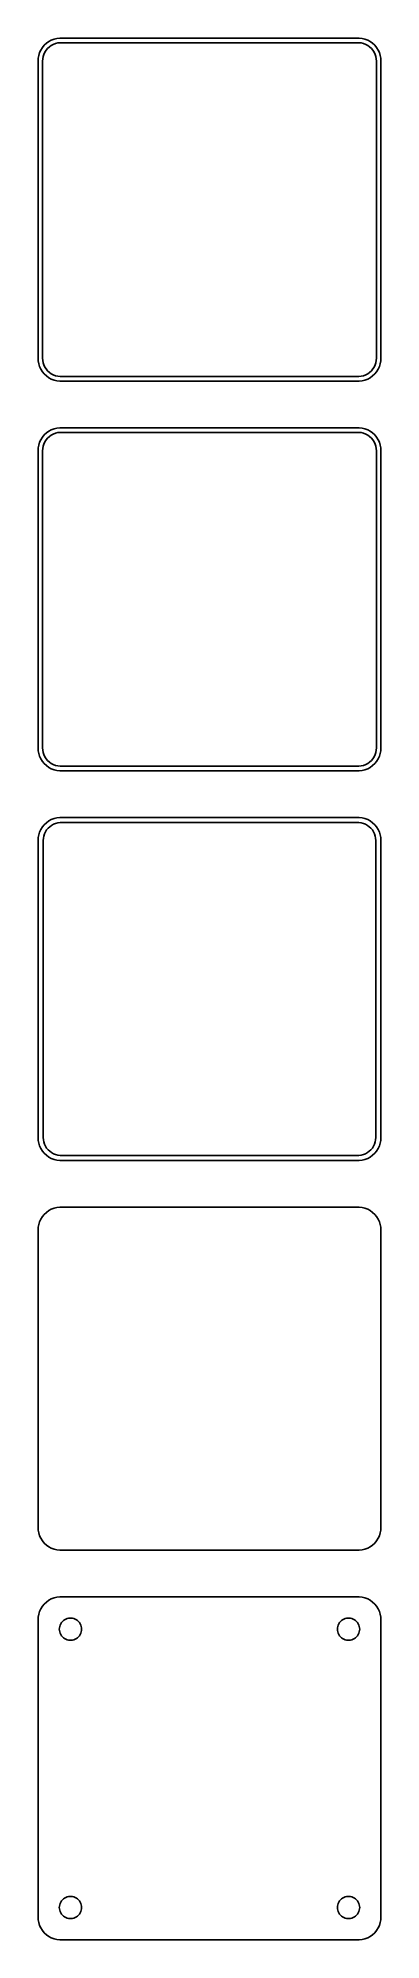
# Model space of a CAD drawing. Header units: metres. Extents: x -37 to 37, y 299 to 709.
import ezdxf

# ---------------------------------------------------------------- set-up
doc = ezdxf.new("R2010")
doc.units = ezdxf.units.M

msp = doc.modelspace()

# ---------------------------------------------------------------- linework, layer by layer
for p, q in [((-36.8429, 705.243), (-36.9606, 704.627)), ((-36.6489, 705.841), (-36.8429, 705.243)), ((-36.3815, 706.409), (-36.6489, 705.841)), ((-36.0451, 706.939), (-36.3815, 706.409)), ((-35.6448, 707.423), (-36.0451, 706.939)), ((-35.8743, 704.995), (-35.7191, 705.472)), ((-35.7191, 705.472), (-35.5052, 705.927)), ((-35.1871, 707.853), (-35.6448, 707.423)), ((-35.5052, 705.927), (-35.2361, 706.351)), ((-35.2361, 706.351), (-34.9159, 706.738)), ((-34.6791, 708.222), (-35.1871, 707.853)), ((-34.9159, 706.738), (-34.5497, 707.082)), ((-34.1289, 708.524), (-34.6791, 708.222)), ((-34.5497, 707.082), (-34.1433, 707.377)), ((-34.1433, 707.377), (-33.7031, 707.619)), ((-33.5451, 708.755), (-34.1289, 708.524)), ((-33.7031, 707.619), (-33.2361, 707.804)), ((-32.9369, 708.911), (-33.5451, 708.755)), ((-33.2361, 707.804), (-32.7495, 707.929)), ((-32.3139, 708.99), (-32.9369, 708.911)), ((-32.7495, 707.929), (-32.2512, 707.992)), ((32.3139, 708.99), (-32.3139, 708.99)), ((-32.2512, 707.992), (32.2512, 707.992)), ((32.2512, 707.992), (32.7495, 707.929)), ((32.9369, 708.911), (32.3139, 708.99)), ((32.7495, 707.929), (33.2361, 707.804)), ((33.5451, 708.755), (32.9369, 708.911)), ((33.2361, 707.804), (33.7031, 707.619)), ((34.1289, 708.524), (33.5451, 708.755)), ((33.7031, 707.619), (34.1433, 707.377)), ((34.6791, 708.222), (34.1289, 708.524)), ((34.1433, 707.377), (34.5497, 707.082)), ((34.5497, 707.082), (34.9159, 706.738)), ((35.1871, 707.853), (34.6791, 708.222)), ((34.9159, 706.738), (35.2361, 706.351)), ((35.6448, 707.423), (35.1871, 707.853)), ((35.2361, 706.351), (35.5052, 705.927)), ((35.5052, 705.927), (35.7191, 705.472)), ((36.0451, 706.939), (35.6448, 707.423)), ((35.7191, 705.472), (35.8743, 704.995)), ((36.3815, 706.409), (36.0451, 706.939)), ((36.6489, 705.841), (36.3815, 706.409)), ((36.8429, 705.243), (36.6489, 705.841)), ((36.9606, 704.627), (36.8429, 705.243)), ((-36.9606, 704.627), (-37, 704)), ((-37, 704), (-37, 640)), ((-36, 704), (-35.9685, 704.501)), ((-36, 640), (-36, 704)), ((-35.9685, 704.501), (-35.8743, 704.995)), ((35.8743, 704.995), (35.9685, 704.501)), ((35.9685, 704.501), (36, 704)), ((36, 704), (36, 640)), ((37, 704), (36.9606, 704.627)), ((37, 640), (37, 704)), ((-37, 640), (-36.9606, 639.373)), ((-35.9685, 639.499), (-36, 640)), ((36, 640), (35.9685, 639.499)), ((36.9606, 639.373), (37, 640)), ((-36.9606, 639.373), (-36.8429, 638.757)), ((-36.8429, 638.757), (-36.6489, 638.159)), ((-36.6489, 638.159), (-36.3815, 637.591)), ((-36.3815, 637.591), (-36.0451, 637.061)), ((-36.0451, 637.061), (-35.6448, 636.577)), ((-35.8743, 639.005), (-35.9685, 639.499)), ((-35.7191, 638.528), (-35.8743, 639.005)), ((-35.5052, 638.073), (-35.7191, 638.528)), ((-35.6448, 636.577), (-35.1871, 636.147)), ((-35.2361, 637.649), (-35.5052, 638.073)), ((-34.9159, 637.262), (-35.2361, 637.649)), ((-35.1871, 636.147), (-34.6791, 635.778)), ((-34.5497, 636.918), (-34.9159, 637.262)), ((-34.6791, 635.778), (-34.1289, 635.476)), ((-34.1433, 636.623), (-34.5497, 636.918)), ((-33.7031, 636.381), (-34.1433, 636.623)), ((-34.1289, 635.476), (-33.5451, 635.245)), ((-33.2361, 636.196), (-33.7031, 636.381)), ((-32.7495, 636.071), (-33.2361, 636.196)), ((-32.2512, 636.008), (-32.7495, 636.071)), ((32.2512, 636.008), (-32.2512, 636.008)), ((32.7495, 636.071), (32.2512, 636.008)), ((33.2361, 636.196), (32.7495, 636.071)), ((33.7031, 636.381), (33.2361, 636.196)), ((33.5451, 635.245), (34.1289, 635.476)), ((34.1433, 636.623), (33.7031, 636.381)), ((34.1289, 635.476), (34.6791, 635.778)), ((34.5497, 636.918), (34.1433, 636.623)), ((34.9159, 637.262), (34.5497, 636.918)), ((34.6791, 635.778), (35.1871, 636.147)), ((35.2361, 637.649), (34.9159, 637.262)), ((35.1871, 636.147), (35.6448, 636.577)), ((35.5052, 638.073), (35.2361, 637.649)), ((35.7191, 638.528), (35.5052, 638.073)), ((35.6448, 636.577), (36.0451, 637.061)), ((35.8743, 639.005), (35.7191, 638.528)), ((35.9685, 639.499), (35.8743, 639.005)), ((36.0451, 637.061), (36.3815, 637.591)), ((36.3815, 637.591), (36.6489, 638.159)), ((36.6489, 638.159), (36.8429, 638.757)), ((36.8429, 638.757), (36.9606, 639.373)), ((-33.5451, 635.245), (-32.9369, 635.089)), ((-32.9369, 635.089), (-32.3139, 635.01)), ((-32.3139, 635.01), (32.3139, 635.01)), ((32.3139, 635.01), (32.9369, 635.089)), ((32.9369, 635.089), (33.5451, 635.245)), ((-35.6448, 623.423), (-36.0451, 622.939)), ((-35.1871, 623.853), (-35.6448, 623.423)), ((-34.6791, 624.222), (-35.1871, 623.853)), ((-34.1289, 624.524), (-34.6791, 624.222)), ((-34.5497, 623.082), (-34.1433, 623.377)), ((-34.1433, 623.377), (-33.7031, 623.619)), ((-33.5451, 624.755), (-34.1289, 624.524)), ((-33.7031, 623.619), (-33.2361, 623.804)), ((-32.9369, 624.911), (-33.5451, 624.755)), ((-33.2361, 623.804), (-32.7495, 623.929)), ((-32.3139, 624.99), (-32.9369, 624.911)), ((-32.7495, 623.929), (-32.2512, 623.992)), ((32.3139, 624.99), (-32.3139, 624.99)), ((-32.2512, 623.992), (32.2512, 623.992)), ((32.2512, 623.992), (32.7495, 623.929)), ((32.9369, 624.911), (32.3139, 624.99)), ((32.7495, 623.929), (33.2361, 623.804)), ((33.5451, 624.755), (32.9369, 624.911)), ((33.2361, 623.804), (33.7031, 623.619)), ((34.1289, 624.524), (33.5451, 624.755)), ((33.7031, 623.619), (34.1433, 623.377)), ((34.6791, 624.222), (34.1289, 624.524)), ((34.1433, 623.377), (34.5497, 623.082)), ((35.1871, 623.853), (34.6791, 624.222)), ((35.6448, 623.423), (35.1871, 623.853)), ((36.0451, 622.939), (35.6448, 623.423)), ((-36.9606, 620.627), (-37, 620)), ((-37, 620), (-37, 556)), ((-36.8429, 621.243), (-36.9606, 620.627)), ((-36.6489, 621.841), (-36.8429, 621.243)), ((-36.3815, 622.409), (-36.6489, 621.841)), ((-36.0451, 622.939), (-36.3815, 622.409)), ((-36, 620), (-35.9685, 620.501)), ((-36, 556), (-36, 620)), ((-35.9685, 620.501), (-35.8743, 620.995)), ((-35.8743, 620.995), (-35.7191, 621.472)), ((-35.7191, 621.472), (-35.5052, 621.927)), ((-35.5052, 621.927), (-35.2361, 622.351)), ((-35.2361, 622.351), (-34.9159, 622.738)), ((-34.9159, 622.738), (-34.5497, 623.082)), ((34.5497, 623.082), (34.9159, 622.738)), ((34.9159, 622.738), (35.2361, 622.351)), ((35.2361, 622.351), (35.5052, 621.927)), ((35.5052, 621.927), (35.7191, 621.472)), ((35.7191, 621.472), (35.8743, 620.995)), ((35.8743, 620.995), (35.9685, 620.501)), ((35.9685, 620.501), (36, 620)), ((36, 620), (36, 556)), ((36.3815, 622.409), (36.0451, 622.939)), ((36.6489, 621.841), (36.3815, 622.409)), ((36.8429, 621.243), (36.6489, 621.841)), ((36.9606, 620.627), (36.8429, 621.243)), ((37, 620), (36.9606, 620.627)), ((37, 556), (37, 620)), ((-37, 556), (-36.9606, 555.373)), ((-36.9606, 555.373), (-36.8429, 554.757)), ((-36.8429, 554.757), (-36.6489, 554.159)), ((-36.6489, 554.159), (-36.3815, 553.591)), ((-36.3815, 553.591), (-36.0451, 553.061)), ((-35.9685, 555.499), (-36, 556)), ((-35.8743, 555.005), (-35.9685, 555.499)), ((-35.7191, 554.528), (-35.8743, 555.005)), ((-35.5052, 554.073), (-35.7191, 554.528)), ((-35.2361, 553.649), (-35.5052, 554.073)), ((-34.9159, 553.262), (-35.2361, 553.649)), ((35.2361, 553.649), (34.9159, 553.262)), ((35.5052, 554.073), (35.2361, 553.649)), ((35.7191, 554.528), (35.5052, 554.073)), ((35.8743, 555.005), (35.7191, 554.528)), ((35.9685, 555.499), (35.8743, 555.005)), ((36, 556), (35.9685, 555.499)), ((36.0451, 553.061), (36.3815, 553.591)), ((36.3815, 553.591), (36.6489, 554.159)), ((36.6489, 554.159), (36.8429, 554.757)), ((36.8429, 554.757), (36.9606, 555.373)), ((36.9606, 555.373), (37, 556)), ((-36.0451, 553.061), (-35.6448, 552.577)), ((-35.6448, 552.577), (-35.1871, 552.147)), ((-35.1871, 552.147), (-34.6791, 551.778)), ((-34.5497, 552.918), (-34.9159, 553.262)), ((-34.6791, 551.778), (-34.1289, 551.476)), ((-34.1433, 552.623), (-34.5497, 552.918)), ((-33.7031, 552.381), (-34.1433, 552.623)), ((-34.1289, 551.476), (-33.5451, 551.245)), ((-33.2361, 552.196), (-33.7031, 552.381)), ((-33.5451, 551.245), (-32.9369, 551.089)), ((-32.7495, 552.071), (-33.2361, 552.196)), ((-32.9369, 551.089), (-32.3139, 551.01)), ((-32.2512, 552.008), (-32.7495, 552.071)), ((-32.3139, 551.01), (32.3139, 551.01)), ((32.2512, 552.008), (-32.2512, 552.008)), ((32.7495, 552.071), (32.2512, 552.008)), ((32.3139, 551.01), (32.9369, 551.089)), ((33.2361, 552.196), (32.7495, 552.071)), ((32.9369, 551.089), (33.5451, 551.245)), ((33.7031, 552.381), (33.2361, 552.196)), ((33.5451, 551.245), (34.1289, 551.476)), ((34.1433, 552.623), (33.7031, 552.381)), ((34.1289, 551.476), (34.6791, 551.778)), ((34.5497, 552.918), (34.1433, 552.623)), ((34.9159, 553.262), (34.5497, 552.918)), ((34.6791, 551.778), (35.1871, 552.147)), ((35.1871, 552.147), (35.6448, 552.577)), ((35.6448, 552.577), (36.0451, 553.061)), ((-36.8429, 537.243), (-36.9606, 536.627)), ((-36.6489, 537.841), (-36.8429, 537.243)), ((-36.3815, 538.409), (-36.6489, 537.841)), ((-36.0451, 538.939), (-36.3815, 538.409)), ((-35.6448, 539.423), (-36.0451, 538.939)), ((-35.751, 536.963), (-35.6007, 537.426)), ((-35.1871, 539.853), (-35.6448, 539.423)), ((-35.6007, 537.426), (-35.3936, 537.866)), ((-35.3936, 537.866), (-35.133, 538.276)), ((-34.6791, 540.222), (-35.1871, 539.853)), ((-35.133, 538.276), (-34.823, 538.651)), ((-34.823, 538.651), (-34.4685, 538.984)), ((-34.1289, 540.524), (-34.6791, 540.222)), ((-34.4685, 538.984), (-34.0751, 539.27)), ((-33.5451, 540.755), (-34.1289, 540.524)), ((-34.0751, 539.27), (-33.6489, 539.504)), ((-33.6489, 539.504), (-33.1967, 539.683)), ((-32.9369, 540.911), (-33.5451, 540.755)), ((-33.1967, 539.683), (-32.7256, 539.804)), ((-32.3139, 540.99), (-32.9369, 540.911)), ((-32.7256, 539.804), (-32.2432, 539.865)), ((32.3139, 540.99), (-32.3139, 540.99)), ((-32.2432, 539.865), (32.2432, 539.865)), ((32.2432, 539.865), (32.7256, 539.804)), ((32.9369, 540.911), (32.3139, 540.99)), ((32.7256, 539.804), (33.1967, 539.683)), ((33.5451, 540.755), (32.9369, 540.911)), ((33.1967, 539.683), (33.6489, 539.504)), ((34.1289, 540.524), (33.5451, 540.755)), ((33.6489, 539.504), (34.0751, 539.27)), ((34.0751, 539.27), (34.4685, 538.984)), ((34.6791, 540.222), (34.1289, 540.524)), ((34.4685, 538.984), (34.823, 538.651)), ((35.1871, 539.853), (34.6791, 540.222)), ((34.823, 538.651), (35.133, 538.276)), ((35.133, 538.276), (35.3936, 537.866)), ((35.6448, 539.423), (35.1871, 539.853)), ((35.3936, 537.866), (35.6007, 537.426)), ((35.6007, 537.426), (35.751, 536.963)), ((36.0451, 538.939), (35.6448, 539.423)), ((36.3815, 538.409), (36.0451, 538.939)), ((36.6489, 537.841), (36.3815, 538.409)), ((36.8429, 537.243), (36.6489, 537.841)), ((36.9606, 536.627), (36.8429, 537.243)), ((-36.9606, 536.627), (-37, 536)), ((-37, 536), (-37, 472)), ((-35.8726, 536), (-35.8421, 536.485)), ((-35.8726, 472), (-35.8726, 536)), ((-35.8421, 536.485), (-35.751, 536.963)), ((35.751, 536.963), (35.8421, 536.485)), ((35.8421, 536.485), (35.8726, 536)), ((35.8726, 536), (35.8726, 472)), ((37, 536), (36.9606, 536.627)), ((37, 472), (37, 536)), ((-37, 472), (-36.9606, 471.373)), ((-35.8421, 471.515), (-35.8726, 472)), ((-35.751, 471.037), (-35.8421, 471.515)), ((35.8421, 471.515), (35.751, 471.037)), ((35.8726, 472), (35.8421, 471.515)), ((36.9606, 471.373), (37, 472)), ((-36.9606, 471.373), (-36.8429, 470.757)), ((-36.8429, 470.757), (-36.6489, 470.159)), ((-36.6489, 470.159), (-36.3815, 469.591)), ((-36.3815, 469.591), (-36.0451, 469.061)), ((-36.0451, 469.061), (-35.6448, 468.577)), ((-35.6007, 470.574), (-35.751, 471.037)), ((-35.6448, 468.577), (-35.1871, 468.147)), ((-35.3936, 470.134), (-35.6007, 470.574)), ((-35.133, 469.724), (-35.3936, 470.134)), ((-35.1871, 468.147), (-34.6791, 467.778)), ((-34.823, 469.349), (-35.133, 469.724)), ((-34.4685, 469.016), (-34.823, 469.349)), ((-34.6791, 467.778), (-34.1289, 467.476)), ((-34.0751, 468.73), (-34.4685, 469.016)), ((-34.1289, 467.476), (-33.5451, 467.245)), ((-33.6489, 468.496), (-34.0751, 468.73)), ((-33.1967, 468.317), (-33.6489, 468.496)), ((-32.7256, 468.196), (-33.1967, 468.317)), ((-32.2432, 468.135), (-32.7256, 468.196)), ((32.2432, 468.135), (-32.2432, 468.135)), ((32.7256, 468.196), (32.2432, 468.135)), ((33.1967, 468.317), (32.7256, 468.196)), ((33.6489, 468.496), (33.1967, 468.317)), ((33.5451, 467.245), (34.1289, 467.476)), ((34.0751, 468.73), (33.6489, 468.496)), ((34.4685, 469.016), (34.0751, 468.73)), ((34.1289, 467.476), (34.6791, 467.778)), ((34.823, 469.349), (34.4685, 469.016)), ((34.6791, 467.778), (35.1871, 468.147)), ((35.133, 469.724), (34.823, 469.349)), ((35.3936, 470.134), (35.133, 469.724)), ((35.1871, 468.147), (35.6448, 468.577)), ((35.6007, 470.574), (35.3936, 470.134)), ((35.751, 471.037), (35.6007, 470.574)), ((35.6448, 468.577), (36.0451, 469.061)), ((36.0451, 469.061), (36.3815, 469.591)), ((36.3815, 469.591), (36.6489, 470.159)), ((36.6489, 470.159), (36.8429, 470.757)), ((36.8429, 470.757), (36.9606, 471.373)), ((-33.5451, 467.245), (-32.9369, 467.089)), ((-32.9369, 467.089), (-32.3139, 467.01)), ((-32.3139, 467.01), (32.3139, 467.01)), ((32.3139, 467.01), (32.9369, 467.089)), ((32.9369, 467.089), (33.5451, 467.245)), ((-35.6448, 455.423), (-36.0451, 454.939)), ((-35.1871, 455.853), (-35.6448, 455.423)), ((-34.6791, 456.222), (-35.1871, 455.853)), ((-34.1289, 456.524), (-34.6791, 456.222)), ((-33.5451, 456.755), (-34.1289, 456.524)), ((-32.9369, 456.911), (-33.5451, 456.755)), ((-32.3139, 456.99), (-32.9369, 456.911)), ((32.3139, 456.99), (-32.3139, 456.99)), ((32.9369, 456.911), (32.3139, 456.99)), ((33.5451, 456.755), (32.9369, 456.911)), ((34.1289, 456.524), (33.5451, 456.755)), ((34.6791, 456.222), (34.1289, 456.524)), ((35.1871, 455.853), (34.6791, 456.222)), ((35.6448, 455.423), (35.1871, 455.853)), ((36.0451, 454.939), (35.6448, 455.423)), ((-36.9606, 452.627), (-37, 452)), ((-37, 452), (-37, 388)), ((-36.8429, 453.243), (-36.9606, 452.627)), ((-36.6489, 453.841), (-36.8429, 453.243)), ((-36.3815, 454.409), (-36.6489, 453.841)), ((-36.0451, 454.939), (-36.3815, 454.409)), ((36.3815, 454.409), (36.0451, 454.939)), ((36.6489, 453.841), (36.3815, 454.409)), ((36.8429, 453.243), (36.6489, 453.841)), ((36.9606, 452.627), (36.8429, 453.243)), ((37, 452), (36.9606, 452.627)), ((37, 388), (37, 452)), ((-37, 388), (-36.9606, 387.373)), ((-36.9606, 387.373), (-36.8429, 386.757)), ((-36.8429, 386.757), (-36.6489, 386.159)), ((-36.6489, 386.159), (-36.3815, 385.591)), ((-36.3815, 385.591), (-36.0451, 385.061)), ((36.0451, 385.061), (36.3815, 385.591)), ((36.3815, 385.591), (36.6489, 386.159)), ((36.6489, 386.159), (36.8429, 386.757)), ((36.8429, 386.757), (36.9606, 387.373)), ((36.9606, 387.373), (37, 388)), ((-36.0451, 385.061), (-35.6448, 384.577)), ((-35.6448, 384.577), (-35.1871, 384.147)), ((-35.1871, 384.147), (-34.6791, 383.778)), ((-34.6791, 383.778), (-34.1289, 383.476)), ((-34.1289, 383.476), (-33.5451, 383.245)), ((-33.5451, 383.245), (-32.9369, 383.089)), ((-32.9369, 383.089), (-32.3139, 383.01)), ((-32.3139, 383.01), (32.3139, 383.01)), ((32.3139, 383.01), (32.9369, 383.089)), ((32.9369, 383.089), (33.5451, 383.245)), ((33.5451, 383.245), (34.1289, 383.476)), ((34.1289, 383.476), (34.6791, 383.778)), ((34.6791, 383.778), (35.1871, 384.147)), ((35.1871, 384.147), (35.6448, 384.577)), ((35.6448, 384.577), (36.0451, 385.061)), ((-36.8429, 369.243), (-36.9606, 368.627)), ((-36.6489, 369.841), (-36.8429, 369.243)), ((-36.3815, 370.409), (-36.6489, 369.841)), ((-36.0451, 370.939), (-36.3815, 370.409)), ((-35.6448, 371.423), (-36.0451, 370.939)), ((-35.1871, 371.853), (-35.6448, 371.423)), ((-34.6791, 372.222), (-35.1871, 371.853)), ((-34.1289, 372.524), (-34.6791, 372.222)), ((-33.5451, 372.755), (-34.1289, 372.524)), ((-32.9369, 372.911), (-33.5451, 372.755)), ((-32.3139, 372.99), (-32.9369, 372.911)), ((32.3139, 372.99), (-32.3139, 372.99)), ((32.9369, 372.911), (32.3139, 372.99)), ((33.5451, 372.755), (32.9369, 372.911)), ((34.1289, 372.524), (33.5451, 372.755)), ((34.6791, 372.222), (34.1289, 372.524)), ((35.1871, 371.853), (34.6791, 372.222)), ((35.6448, 371.423), (35.1871, 371.853)), ((36.0451, 370.939), (35.6448, 371.423)), ((36.3815, 370.409), (36.0451, 370.939)), ((36.6489, 369.841), (36.3815, 370.409)), ((36.8429, 369.243), (36.6489, 369.841)), ((36.9606, 368.627), (36.8429, 369.243)), ((-36.9606, 368.627), (-37, 368)), ((-37, 368), (-37, 304)), ((-32.4, 366), (-32.3811, 366.301)), ((-32.3811, 365.699), (-32.4, 366)), ((-32.3811, 366.301), (-32.3246, 366.597)), ((-32.3246, 365.403), (-32.3811, 365.699)), ((-32.3246, 366.597), (-32.2315, 366.883)), ((-32.2315, 365.117), (-32.3246, 365.403)), ((-32.2315, 366.883), (-32.1031, 367.156)), ((-32.1031, 364.844), (-32.2315, 365.117)), ((-32.1031, 367.156), (-31.9416, 367.411)), ((-31.9416, 367.411), (-31.7495, 367.643)), ((-31.7495, 367.643), (-31.5298, 367.849)), ((-31.5298, 367.849), (-31.286, 368.026)), ((-31.286, 368.026), (-31.0219, 368.172)), ((-31.0219, 368.172), (-30.7416, 368.283)), ((-30.7416, 368.283), (-30.4497, 368.357)), ((-30.4497, 368.357), (-30.1507, 368.395)), ((-30.1507, 368.395), (-29.8493, 368.395)), ((-29.8493, 368.395), (-29.5503, 368.357)), ((-29.5503, 368.357), (-29.2583, 368.283)), ((-29.2583, 368.283), (-28.9781, 368.172)), ((-28.9781, 368.172), (-28.714, 368.026)), ((-28.714, 368.026), (-28.4702, 367.849)), ((-28.4702, 367.849), (-28.2505, 367.643)), ((-28.2505, 367.643), (-28.0583, 367.411)), ((-28.0583, 367.411), (-27.8969, 367.156)), ((-27.8969, 367.156), (-27.7685, 366.883)), ((-27.7685, 365.117), (-27.8969, 364.844)), ((-27.7685, 366.883), (-27.6754, 366.597)), ((-27.6754, 365.403), (-27.7685, 365.117)), ((-27.6754, 366.597), (-27.6189, 366.301)), ((-27.6189, 365.699), (-27.6754, 365.403)), ((-27.6189, 366.301), (-27.6, 366)), ((-27.6, 366), (-27.6189, 365.699)), ((27.6, 366), (27.6189, 366.301)), ((27.6189, 365.699), (27.6, 366)), ((27.6189, 366.301), (27.6754, 366.597)), ((27.6754, 365.403), (27.6189, 365.699)), ((27.6754, 366.597), (27.7685, 366.883)), ((27.7685, 365.117), (27.6754, 365.403)), ((27.7685, 366.883), (27.8969, 367.156)), ((27.8969, 364.844), (27.7685, 365.117)), ((27.8969, 367.156), (28.0583, 367.411)), ((28.0583, 367.411), (28.2505, 367.643)), ((28.2505, 367.643), (28.4702, 367.849)), ((28.4702, 367.849), (28.714, 368.026)), ((28.714, 368.026), (28.9781, 368.172)), ((28.9781, 368.172), (29.2583, 368.283)), ((29.2583, 368.283), (29.5503, 368.357)), ((29.5503, 368.357), (29.8493, 368.395)), ((29.8493, 368.395), (30.1507, 368.395)), ((30.1507, 368.395), (30.4497, 368.357)), ((30.4497, 368.357), (30.7416, 368.283)), ((30.7416, 368.283), (31.0219, 368.172)), ((31.0219, 368.172), (31.286, 368.026)), ((31.286, 368.026), (31.5298, 367.849)), ((31.5298, 367.849), (31.7495, 367.643)), ((31.7495, 367.643), (31.9416, 367.411)), ((31.9416, 367.411), (32.1031, 367.156)), ((32.1031, 367.156), (32.2315, 366.883)), ((32.2315, 365.117), (32.1031, 364.844)), ((32.2315, 366.883), (32.3246, 366.597)), ((32.3246, 365.403), (32.2315, 365.117)), ((32.3246, 366.597), (32.3811, 366.301)), ((32.3811, 365.699), (32.3246, 365.403)), ((32.3811, 366.301), (32.4, 366)), ((32.4, 366), (32.3811, 365.699)), ((37, 368), (36.9606, 368.627)), ((37, 304), (37, 368)), ((-31.9416, 364.589), (-32.1031, 364.844)), ((-31.7495, 364.357), (-31.9416, 364.589)), ((-31.5298, 364.151), (-31.7495, 364.357)), ((-31.286, 363.974), (-31.5298, 364.151)), ((-31.0219, 363.828), (-31.286, 363.974)), ((-30.7416, 363.717), (-31.0219, 363.828)), ((-30.4497, 363.643), (-30.7416, 363.717)), ((-30.1507, 363.605), (-30.4497, 363.643)), ((-29.8493, 363.605), (-30.1507, 363.605)), ((-29.5503, 363.643), (-29.8493, 363.605)), ((-29.2583, 363.717), (-29.5503, 363.643)), ((-28.9781, 363.828), (-29.2583, 363.717)), ((-28.714, 363.974), (-28.9781, 363.828)), ((-28.4702, 364.151), (-28.714, 363.974)), ((-28.2505, 364.357), (-28.4702, 364.151)), ((-28.0583, 364.589), (-28.2505, 364.357)), ((-27.8969, 364.844), (-28.0583, 364.589)), ((28.0583, 364.589), (27.8969, 364.844)), ((28.2505, 364.357), (28.0583, 364.589)), ((28.4702, 364.151), (28.2505, 364.357)), ((28.714, 363.974), (28.4702, 364.151)), ((28.9781, 363.828), (28.714, 363.974)), ((29.2583, 363.717), (28.9781, 363.828)), ((29.5503, 363.643), (29.2583, 363.717)), ((29.8493, 363.605), (29.5503, 363.643)), ((30.1507, 363.605), (29.8493, 363.605)), ((30.4497, 363.643), (30.1507, 363.605)), ((30.7416, 363.717), (30.4497, 363.643)), ((31.0219, 363.828), (30.7416, 363.717)), ((31.286, 363.974), (31.0219, 363.828)), ((31.5298, 364.151), (31.286, 363.974)), ((31.7495, 364.357), (31.5298, 364.151)), ((31.9416, 364.589), (31.7495, 364.357)), ((32.1031, 364.844), (31.9416, 364.589)), ((-31.9416, 307.411), (-31.7495, 307.643)), ((-31.7495, 307.643), (-31.5298, 307.849)), ((-31.5298, 307.849), (-31.286, 308.026)), ((-31.286, 308.026), (-31.0219, 308.172)), ((-31.0219, 308.172), (-30.7416, 308.283)), ((-30.7416, 308.283), (-30.4497, 308.357)), ((-30.4497, 308.357), (-30.1507, 308.395)), ((-30.1507, 308.395), (-29.8493, 308.395)), ((-29.8493, 308.395), (-29.5503, 308.357)), ((-29.5503, 308.357), (-29.2583, 308.283)), ((-29.2583, 308.283), (-28.9781, 308.172)), ((-28.9781, 308.172), (-28.714, 308.026)), ((-28.714, 308.026), (-28.4702, 307.849)), ((-28.4702, 307.849), (-28.2505, 307.643)), ((-28.2505, 307.643), (-28.0583, 307.411)), ((28.0583, 307.411), (28.2505, 307.643)), ((28.2505, 307.643), (28.4702, 307.849)), ((28.4702, 307.849), (28.714, 308.026)), ((28.714, 308.026), (28.9781, 308.172)), ((28.9781, 308.172), (29.2583, 308.283)), ((29.2583, 308.283), (29.5503, 308.357)), ((29.5503, 308.357), (29.8493, 308.395)), ((29.8493, 308.395), (30.1507, 308.395)), ((30.1507, 308.395), (30.4497, 308.357)), ((30.4497, 308.357), (30.7416, 308.283)), ((30.7416, 308.283), (31.0219, 308.172)), ((31.0219, 308.172), (31.286, 308.026)), ((31.286, 308.026), (31.5298, 307.849)), ((31.5298, 307.849), (31.7495, 307.643)), ((31.7495, 307.643), (31.9416, 307.411)), ((-37, 304), (-36.9606, 303.373)), ((-32.4, 306), (-32.3811, 306.301)), ((-32.3811, 305.699), (-32.4, 306)), ((-32.3811, 306.301), (-32.3246, 306.597)), ((-32.3246, 305.403), (-32.3811, 305.699)), ((-32.3246, 306.597), (-32.2315, 306.883)), ((-32.2315, 305.117), (-32.3246, 305.403)), ((-32.2315, 306.883), (-32.1031, 307.156)), ((-32.1031, 304.844), (-32.2315, 305.117)), ((-32.1031, 307.156), (-31.9416, 307.411)), ((-31.9416, 304.589), (-32.1031, 304.844)), ((-31.7495, 304.357), (-31.9416, 304.589)), ((-31.5298, 304.151), (-31.7495, 304.357)), ((-31.286, 303.974), (-31.5298, 304.151)), ((-31.0219, 303.828), (-31.286, 303.974)), ((-30.7416, 303.717), (-31.0219, 303.828)), ((-30.4497, 303.643), (-30.7416, 303.717)), ((-30.1507, 303.605), (-30.4497, 303.643)), ((-29.8493, 303.605), (-30.1507, 303.605)), ((-29.5503, 303.643), (-29.8493, 303.605)), ((-29.2583, 303.717), (-29.5503, 303.643)), ((-28.9781, 303.828), (-29.2583, 303.717)), ((-28.714, 303.974), (-28.9781, 303.828)), ((-28.4702, 304.151), (-28.714, 303.974)), ((-28.2505, 304.357), (-28.4702, 304.151)), ((-28.0583, 304.589), (-28.2505, 304.357)), ((-28.0583, 307.411), (-27.8969, 307.156)), ((-27.8969, 304.844), (-28.0583, 304.589)), ((-27.8969, 307.156), (-27.7685, 306.883)), ((-27.7685, 305.117), (-27.8969, 304.844)), ((-27.7685, 306.883), (-27.6754, 306.597)), ((-27.6754, 305.403), (-27.7685, 305.117)), ((-27.6754, 306.597), (-27.6189, 306.301)), ((-27.6189, 305.699), (-27.6754, 305.403)), ((-27.6189, 306.301), (-27.6, 306)), ((-27.6, 306), (-27.6189, 305.699)), ((27.6, 306), (27.6189, 306.301)), ((27.6189, 305.699), (27.6, 306)), ((27.6189, 306.301), (27.6754, 306.597)), ((27.6754, 305.403), (27.6189, 305.699)), ((27.6754, 306.597), (27.7685, 306.883)), ((27.7685, 305.117), (27.6754, 305.403)), ((27.7685, 306.883), (27.8969, 307.156)), ((27.8969, 304.844), (27.7685, 305.117)), ((27.8969, 307.156), (28.0583, 307.411)), ((28.0583, 304.589), (27.8969, 304.844)), ((28.2505, 304.357), (28.0583, 304.589)), ((28.4702, 304.151), (28.2505, 304.357)), ((28.714, 303.974), (28.4702, 304.151)), ((28.9781, 303.828), (28.714, 303.974)), ((29.2583, 303.717), (28.9781, 303.828)), ((29.5503, 303.643), (29.2583, 303.717)), ((29.8493, 303.605), (29.5503, 303.643)), ((30.1507, 303.605), (29.8493, 303.605)), ((30.4497, 303.643), (30.1507, 303.605)), ((30.7416, 303.717), (30.4497, 303.643)), ((31.0219, 303.828), (30.7416, 303.717)), ((31.286, 303.974), (31.0219, 303.828)), ((31.5298, 304.151), (31.286, 303.974)), ((31.7495, 304.357), (31.5298, 304.151)), ((31.9416, 304.589), (31.7495, 304.357)), ((31.9416, 307.411), (32.1031, 307.156)), ((32.1031, 304.844), (31.9416, 304.589)), ((32.1031, 307.156), (32.2315, 306.883)), ((32.2315, 305.117), (32.1031, 304.844)), ((32.2315, 306.883), (32.3246, 306.597)), ((32.3246, 305.403), (32.2315, 305.117)), ((32.3246, 306.597), (32.3811, 306.301)), ((32.3811, 305.699), (32.3246, 305.403)), ((32.3811, 306.301), (32.4, 306)), ((32.4, 306), (32.3811, 305.699)), ((36.9606, 303.373), (37, 304)), ((-36.9606, 303.373), (-36.8429, 302.757)), ((-36.8429, 302.757), (-36.6489, 302.159)), ((-36.6489, 302.159), (-36.3815, 301.591)), ((-36.3815, 301.591), (-36.0451, 301.061)), ((-36.0451, 301.061), (-35.6448, 300.577)), ((-35.6448, 300.577), (-35.1871, 300.147)), ((-35.1871, 300.147), (-34.6791, 299.778)), ((-34.6791, 299.778), (-34.1289, 299.476)), ((-34.1289, 299.476), (-33.5451, 299.245)), ((33.5451, 299.245), (34.1289, 299.476)), ((34.1289, 299.476), (34.6791, 299.778)), ((34.6791, 299.778), (35.1871, 300.147)), ((35.1871, 300.147), (35.6448, 300.577)), ((35.6448, 300.577), (36.0451, 301.061)), ((36.0451, 301.061), (36.3815, 301.591)), ((36.3815, 301.591), (36.6489, 302.159)), ((36.6489, 302.159), (36.8429, 302.757)), ((36.8429, 302.757), (36.9606, 303.373)), ((-33.5451, 299.245), (-32.9369, 299.089)), ((-32.9369, 299.089), (-32.3139, 299.01)), ((-32.3139, 299.01), (32.3139, 299.01)), ((32.3139, 299.01), (32.9369, 299.089)), ((32.9369, 299.089), (33.5451, 299.245))]:
    msp.add_line(p, q)

doc.saveas('drawing.dxf')
